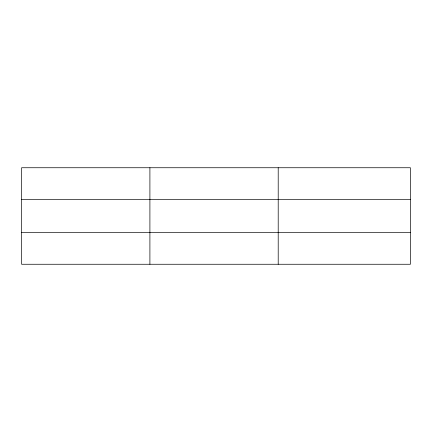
<?xml version="1.0" encoding="UTF-8"?>
<svg xmlns="http://www.w3.org/2000/svg" width="432" height="432" viewBox="0 0 432 432"><rect width="100%" height="100%" fill="white"/><g stroke="black" fill="none" stroke-linecap="round" stroke-linejoin="round"><path stroke-width="0.65" d="M149.904 167.74L149.904 264.26M278.208 167.74L278.208 264.26M410.4 232.411L410.4 264.26L21.6 264.26L21.6 167.74L410.4 167.74L410.4 232.411L21.6 232.411M21.6 199.589L410.4 199.589"/></g></svg>
